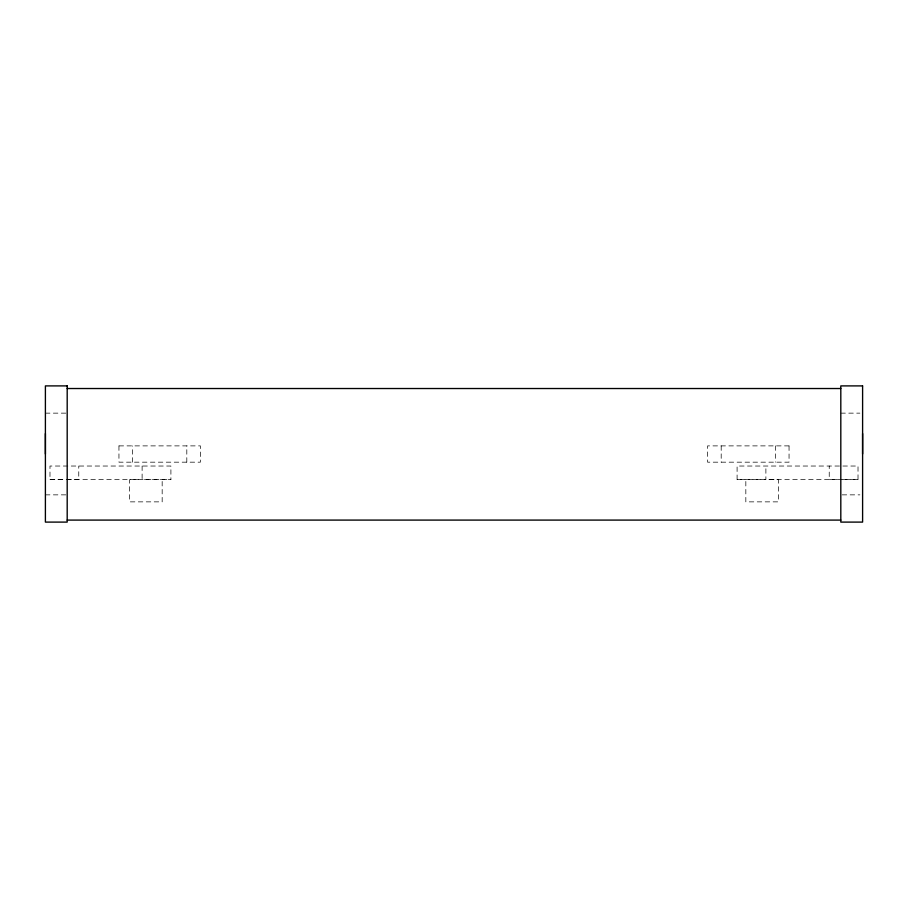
<?xml version="1.0" encoding="UTF-8"?>
<svg xmlns="http://www.w3.org/2000/svg" width="908" height="908" viewBox="0 0 908 908"><rect width="100%" height="100%" fill="white"/><g stroke="black" fill="none" stroke-linecap="round" stroke-linejoin="round"><path stroke-width="0.68" stroke-dasharray="4.54 3.41" d="M132.523 462.172L132.523 445.885M186.81 462.172L186.81 445.885M45.4 413.14L65.83 413.14M840.808 413.14L859.876 413.14M142.113 466.031L142.113 479.606L170.908 479.606L170.908 466.031L49.985 466.031L49.985 479.606L78.769 479.606L78.769 466.031M138.459 479.606L129.628 479.606L129.628 501.863L162.169 501.863L162.169 479.606M842.431 479.606L858.015 479.606L858.015 466.031L737.092 466.031L737.092 479.606L765.887 479.606L765.887 466.031M769.541 479.606L778.372 479.606L778.372 501.863L745.831 501.863L745.831 479.606M858.015 479.606L829.231 479.606L829.231 466.031M49.985 479.606L65.569 479.606M66.988 479.606L170.908 479.606M737.092 479.606L841.012 479.606M45.4 494.86L65.83 494.86M842.17 494.86L859.876 494.86M775.477 445.885L775.477 462.172M721.19 445.885L721.19 462.172M118.948 445.885L118.948 462.172L200.384 462.172L200.384 445.885L118.948 445.885M789.052 445.885L707.616 445.885L707.616 462.172L789.052 462.172L789.052 445.885"/><path stroke-width="1.36" d="M45.4 454L45.4 433.57M862.6 454L862.6 433.57M67.192 388.522L840.808 388.522M67.192 520.091L840.808 520.091M67.192 385.9L45.4 385.9L45.4 522.1L67.192 522.1L67.192 385.9M862.6 385.9L840.808 385.9L840.808 522.1L862.6 522.1L862.6 385.9"/></g></svg>
